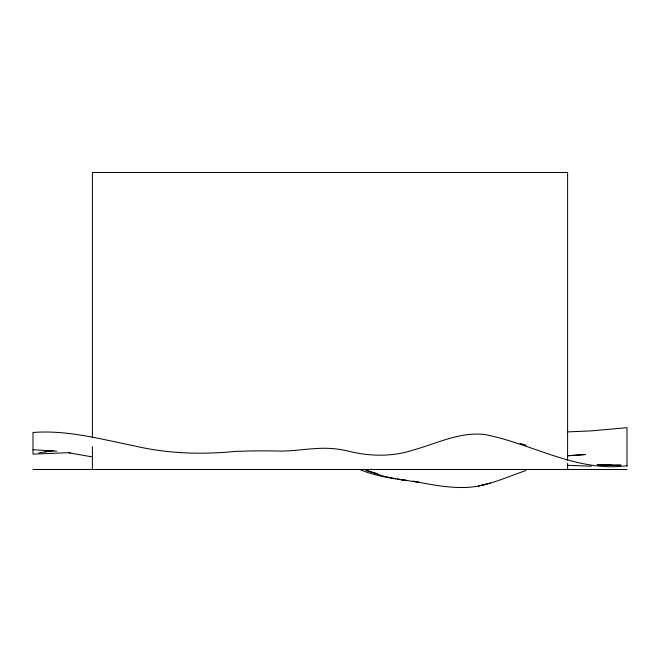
<?xml version="1.0" encoding="UTF-8"?>
<svg xmlns="http://www.w3.org/2000/svg" width="660" height="660" viewBox="0 0 660 660"><rect width="100%" height="100%" fill="white"/><g stroke="black" fill="none" stroke-linecap="round" stroke-linejoin="round"><path stroke-width="0.99" d="M526.02 470.489C506.534 477.056 487.509 486.453 466.62 487.418C448.577 488.194 430.79 484.506 413.16 481.214L419.1 482.303L401.28 479.704L407.22 480.538C391.058 478.516 374.83 475.761 359.7 469.491M484.44 484.712L478.5 485.958L490.38 483.079M38.94 452.892L53.79 450.491L44.88 451.828M627 465.704C576.848 472.486 532.133 443.603 484.44 434.445C459.632 431.78 436.499 443.594 413.16 450.062C392.048 457.017 369.196 456.456 347.82 451.011A98.018 98.018 0 0 0 330 448.42C312.114 447.422 294.434 451.72 276.54 450.994A666.229 666.229 0 0 0 234.96 451.44C201.201 454.732 167.087 453.701 133.98 445.772C100.708 439.18 67.262 429.808 33 432.481L33 454.121L68.64 452.694A522.002 522.002 0 0 1 70.62 452.678M568.59 455.722L585.42 454.55L567.6 455.697M615.12 465.308L621.06 465.193L597.3 464.607L615.12 465.523L597.3 464.574L609.18 465.251M567.6 431.904L591.36 430.864L627 427.696L627 466.331M33 469.483L627 469.483M33 449.691L56.76 451.217M591.36 466.224L567.6 465.308M397.32 478.855L399.3 479.086M395.34 478.624L383.46 476.165L365.64 470.341M68.64 452.793L92.4 456.918M520.08 443.404L526.02 445.211M372.43 472.156L377.52 473.707M366.49 470.25L371.58 471.9M567.6 460.202L567.6 172.483L92.4 172.483L92.4 437.514M567.6 463.295L567.6 469.483M92.4 446.795L92.4 469.483M609.18 465.209L603.24 464.929L609.18 465.242"/></g></svg>
